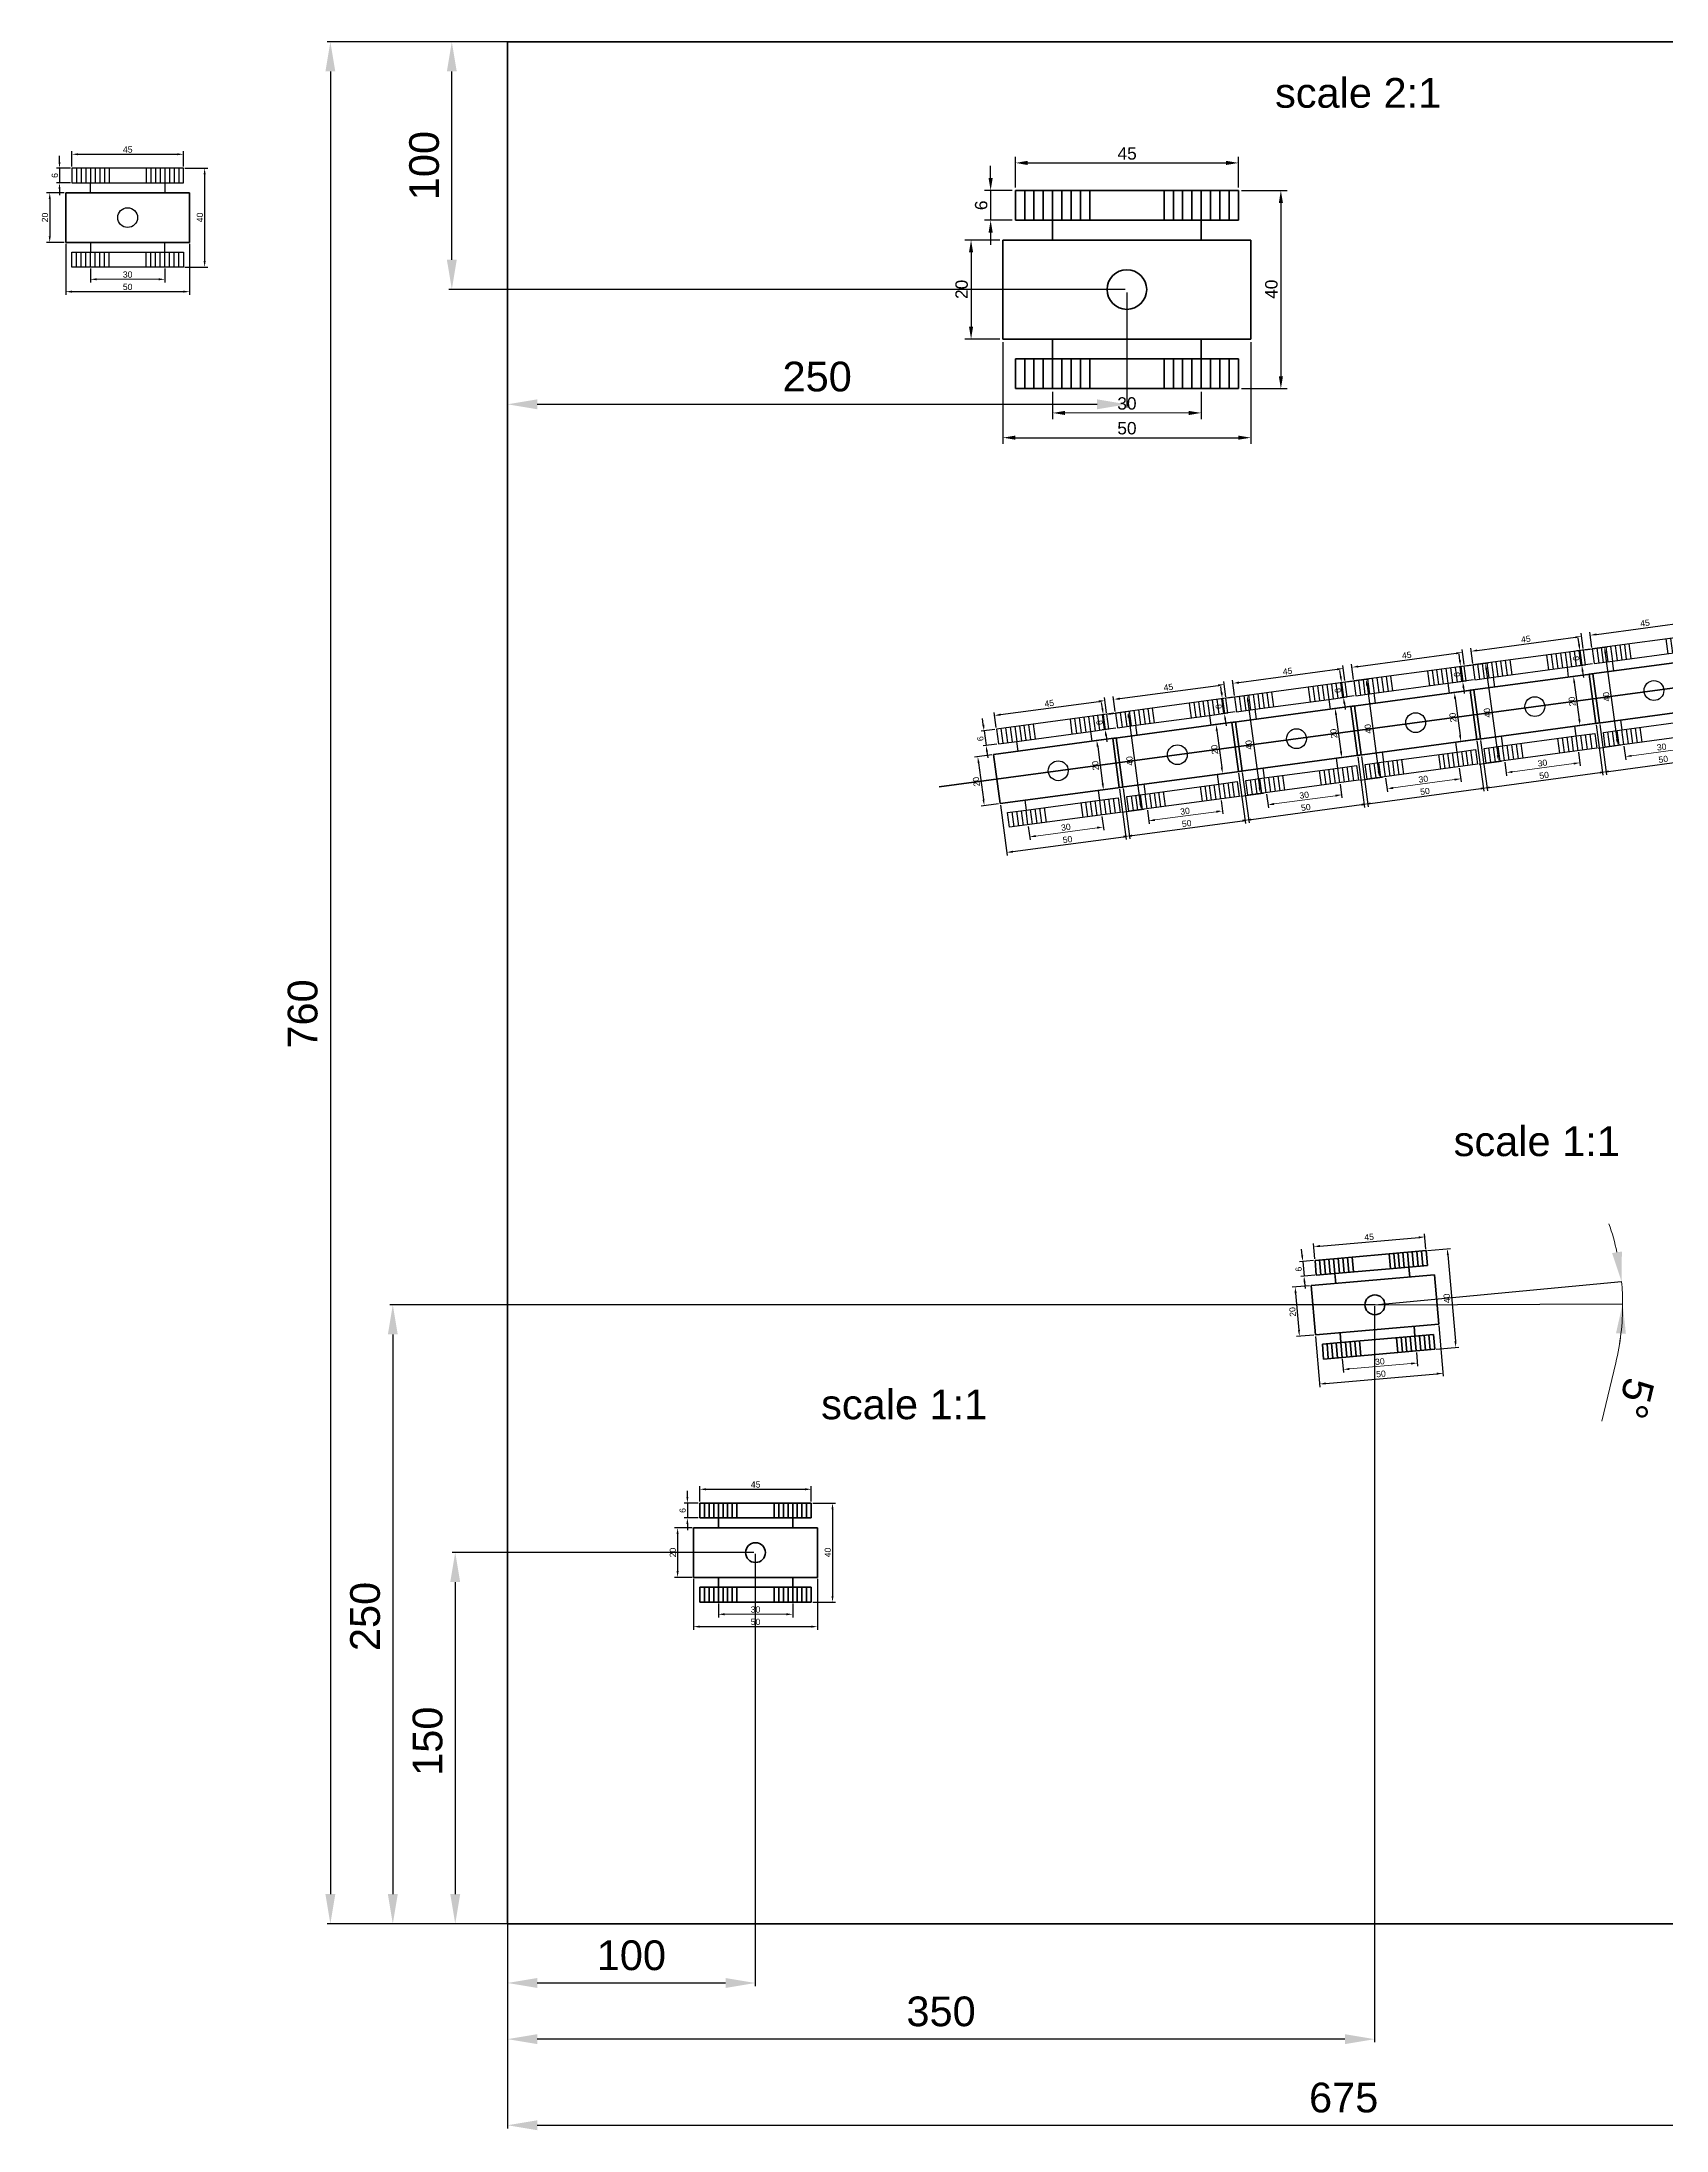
# Model space of a CAD drawing. Header units: millimetres. Extents: x 1874 to 2862, y 1454 to 2298.
# Drawn here: x 1874 to 2530, y 1454 to 2298 of the extents above; entities that cross this region are included whole.
import ezdxf
from ezdxf.enums import TextEntityAlignment as Align

# ---------------------------------------------------------------- set-up
doc = ezdxf.new("R2010")
doc.units = ezdxf.units.MM
for name, color, linetype, lineweight in [('Body', 1, 'Continuous', 50), ('Border', 5, 'Continuous', 70), ('Dimensions', 5, 'Continuous', 25), ('Path', 94, 'Continuous', 70), ('Text', 2, 'Continuous', 35)]:
    doc.layers.add(name, color=color, linetype=linetype, lineweight=lineweight)
doc.styles.get("Standard").update_dxf_attribs({"font": 'arial.ttf'})
doc.styles.add('TNR', font='times.ttf')
doc.dimstyles.new('ISO-25', dxfattribs={"dimtxt": 2.5, "dimasz": 2.5, "dimexe": 1.25, "dimexo": 0.625, "dimtad": 1, "dimtxsty": 'Standard', "dimcen": 2.5, "dimadec": 0, "dimazin": 0, "dimtfac": 1, "dimtmove": 0, "dimatfit": 3, "dimfxl": 1, "dimarcsym": 0})

# ---------------------------------------------------------------- blocks, each defined once
blk = doc.blocks.new('*D1')
at = {"layer": 'Defpoints', "color": 0, "transparency": 16777216}
for p in [(2062.03, 1537.58), (2737.03, 1537.58), (2737.03, 1456.24)]:
    blk.add_point(p, dxfattribs=at)
at = {"layer": 'Dimensions', "color": 0, "lineweight": -2, "transparency": 16777216}
for p, q in [((2062.03, 1536.96), (2062.03, 1454.99)), ((2737.03, 1536.96), (2737.03, 1454.99)), ((2074.03, 1456.24), (2725.03, 1456.24))]:
    blk.add_line(p, q, dxfattribs=at)
at = {"layer": 'Dimensions', "color": 0, "transparency": 16777216}
for points in [[(2074.03, 1458.24), (2074.03, 1454.24), (2062.03, 1456.24)], [(2725.03, 1458.24), (2725.03, 1454.24), (2737.03, 1456.24)]]:
    blk.add_solid(points, dxfattribs=at)
at = {"layer": 'Dimensions', "color": 0, "transparency": 16777216, "insert": (2399.53, 1467.36), "char_height": 12, "attachment_point": 5}
blk.add_mtext('675', dxfattribs=at)
blk = doc.blocks.new('*D2')
at = {"layer": 'Defpoints', "color": 0, "transparency": 16777216}
for p in [(2062.03, 2297.58), (1990.54, 1537.58), (2062.03, 1537.58)]:
    blk.add_point(p, dxfattribs=at)
at = {"layer": 'Dimensions', "color": 0, "lineweight": -2, "transparency": 16777216}
for p, q in [((2061.4, 2297.58), (1989.29, 2297.58)), ((1990.54, 2285.58), (1990.54, 1549.58)), ((2061.4, 1537.58), (1989.29, 1537.58))]:
    blk.add_line(p, q, dxfattribs=at)
at = {"layer": 'Dimensions', "color": 0, "transparency": 16777216}
for points in [[(1988.54, 2285.58), (1992.54, 2285.58), (1990.54, 2297.58)], [(1988.54, 1549.58), (1992.54, 1549.58), (1990.54, 1537.58)]]:
    blk.add_solid(points, dxfattribs=at)
at = {"layer": 'Dimensions', "color": 0, "transparency": 16777216, "insert": (1979.41, 1905), "char_height": 12, "attachment_point": 5, "rotation": 90}
blk.add_mtext('760', dxfattribs=at)
blk = doc.blocks.new('*D5')
at = {"layer": 'Defpoints', "color": 0, "transparency": 16777216}
for p in [(2162.03, 1687.58), (2040.94, 1537.58), (2162.03, 1537.58)]:
    blk.add_point(p, dxfattribs=at)
at = {"layer": 'Dimensions', "color": 0, "lineweight": -2, "transparency": 16777216}
for p, q in [((2161.4, 1687.58), (2039.69, 1687.58)), ((2040.94, 1675.58), (2040.94, 1549.58)), ((2161.4, 1537.58), (2039.69, 1537.58))]:
    blk.add_line(p, q, dxfattribs=at)
at = {"layer": 'Dimensions', "color": 0, "transparency": 16777216}
for points in [[(2038.94, 1675.58), (2042.94, 1675.58), (2040.94, 1687.58)], [(2038.94, 1549.58), (2042.94, 1549.58), (2040.94, 1537.58)]]:
    blk.add_solid(points, dxfattribs=at)
at = {"layer": 'Dimensions', "color": 0, "transparency": 16777216, "insert": (2029.82, 1611.32), "char_height": 12, "attachment_point": 5, "rotation": 90}
blk.add_mtext('150', dxfattribs=at)
blk = doc.blocks.new('*D6')
at = {"layer": 'Defpoints', "color": 0, "transparency": 16777216}
for p in [(2062.03, 1687.58), (2162.03, 1687.58), (2162.03, 1513.69)]:
    blk.add_point(p, dxfattribs=at)
at = {"layer": 'Dimensions', "color": 0, "lineweight": -2, "transparency": 16777216}
for p, q in [((2062.03, 1686.96), (2062.03, 1512.44)), ((2162.03, 1686.96), (2162.03, 1512.44)), ((2074.03, 1513.69), (2150.03, 1513.69))]:
    blk.add_line(p, q, dxfattribs=at)
at = {"layer": 'Dimensions', "color": 0, "transparency": 16777216}
for points in [[(2074.03, 1515.69), (2074.03, 1511.69), (2062.03, 1513.69)], [(2150.03, 1515.69), (2150.03, 1511.69), (2162.03, 1513.69)]]:
    blk.add_solid(points, dxfattribs=at)
at = {"layer": 'Dimensions', "color": 0, "transparency": 16777216, "insert": (2112.03, 1524.81), "char_height": 12, "attachment_point": 5}
blk.add_mtext('100', dxfattribs=at)
blk = doc.blocks.new('*D7')
at = {"layer": 'Defpoints', "color": 0, "transparency": 16777216}
for p in [(2412.93, 1787.58), (2015.74, 1537.58), (2412.03, 1537.58)]:
    blk.add_point(p, dxfattribs=at)
at = {"layer": 'Dimensions', "color": 0, "lineweight": -2, "transparency": 16777216}
for p, q in [((2412.31, 1787.58), (2014.49, 1787.58)), ((2015.74, 1775.58), (2015.74, 1549.58)), ((2411.4, 1537.58), (2014.49, 1537.58))]:
    blk.add_line(p, q, dxfattribs=at)
at = {"layer": 'Dimensions', "color": 0, "transparency": 16777216}
for points in [[(2013.74, 1775.58), (2017.74, 1775.58), (2015.74, 1787.58)], [(2013.74, 1549.58), (2017.74, 1549.58), (2015.74, 1537.58)]]:
    blk.add_solid(points, dxfattribs=at)
at = {"layer": 'Dimensions', "color": 0, "transparency": 16777216, "insert": (2004.61, 1661.7), "char_height": 12, "attachment_point": 5, "rotation": 90}
blk.add_mtext('250', dxfattribs=at)
blk = doc.blocks.new('*D8')
at = {"layer": 'Defpoints', "color": 0, "transparency": 16777216}
for p in [(2062.03, 1787.58), (2412.03, 1787.58), (2062.03, 1491.01)]:
    blk.add_point(p, dxfattribs=at)
at = {"layer": 'Dimensions', "color": 0, "lineweight": -2, "transparency": 16777216}
for p, q in [((2062.03, 1786.96), (2062.03, 1489.76)), ((2412.03, 1786.96), (2412.03, 1489.76)), ((2400.03, 1491.01), (2074.03, 1491.01))]:
    blk.add_line(p, q, dxfattribs=at)
at = {"layer": 'Dimensions', "color": 0, "transparency": 16777216}
for points in [[(2074.03, 1493.01), (2074.03, 1489.01), (2062.03, 1491.01)], [(2400.03, 1493.01), (2400.03, 1489.01), (2412.03, 1491.01)]]:
    blk.add_solid(points, dxfattribs=at)
at = {"layer": 'Dimensions', "color": 0, "transparency": 16777216, "insert": (2237.03, 1502.15), "char_height": 12, "attachment_point": 5}
blk.add_mtext('350', dxfattribs=at)
blk = doc.blocks.new('*D9')
at = {"layer": 'Defpoints', "color": 0, "transparency": 16777216}
for p in [(2062.03, 2197.58), (2312.02, 2197.02), (2312.02, 2151.19)]:
    blk.add_point(p, dxfattribs=at)
at = {"layer": 'Dimensions', "color": 0, "lineweight": -2, "transparency": 16777216}
for p, q in [((2062.03, 2196.96), (2062.03, 2149.94)), ((2312.02, 2196.4), (2312.02, 2149.94)), ((2074.03, 2151.19), (2300.02, 2151.19))]:
    blk.add_line(p, q, dxfattribs=at)
at = {"layer": 'Dimensions', "color": 0, "transparency": 16777216}
for points in [[(2074.03, 2153.19), (2074.03, 2149.19), (2062.03, 2151.19)], [(2300.02, 2153.19), (2300.02, 2149.19), (2312.02, 2151.19)]]:
    blk.add_solid(points, dxfattribs=at)
at = {"layer": 'Dimensions', "color": 0, "transparency": 16777216, "insert": (2187.03, 2162.31), "char_height": 12, "attachment_point": 5}
blk.add_mtext('250', dxfattribs=at)
blk = doc.blocks.new('*D10')
at = {"layer": 'Defpoints', "color": 0, "transparency": 16777216}
for p in [(2039.56, 2297.58), (2312.03, 2297.58), (2312.03, 2197.58)]:
    blk.add_point(p, dxfattribs=at)
at = {"layer": 'Dimensions', "color": 0, "lineweight": -2, "transparency": 16777216}
for p, q in [((2311.4, 2297.58), (2038.31, 2297.58)), ((2039.56, 2209.58), (2039.56, 2285.58)), ((2311.4, 2197.58), (2038.31, 2197.58))]:
    blk.add_line(p, q, dxfattribs=at)
at = {"layer": 'Dimensions', "color": 0, "transparency": 16777216}
for points in [[(2037.56, 2285.58), (2041.56, 2285.58), (2039.56, 2297.58)], [(2037.56, 2209.58), (2041.56, 2209.58), (2039.56, 2197.58)]]:
    blk.add_solid(points, dxfattribs=at)
at = {"layer": 'Dimensions', "color": 0, "transparency": 16777216, "insert": (2028.44, 2247.58), "char_height": 12, "attachment_point": 5, "rotation": 90}
blk.add_mtext('100', dxfattribs=at)
blk = doc.blocks.new('*D11')
at = {"layer": 'Defpoints', "color": 0, "transparency": 16777216}
for p in [(2511.69, 1796.9), (2511.93, 1793.93), (2512.13, 1787.97), (2412.13, 1787.55), (2412.13, 1787.55)]:
    blk.add_point(p, dxfattribs=at)
at = {"layer": 'Dimensions', "color": 0, "lineweight": 5, "transparency": 16777216}
blk.add_line((2509.35, 1764.13), (2503.68, 1740.58), dxfattribs=at)
for start, end in [(12.24686, 19.12648), (0.2402, 5.36723), (346.45599, 0.2402), (346.48095, 353.36057)]:
    blk.add_arc((2412.13, 1787.55), 100, start, end, dxfattribs=at)
at = {"layer": 'Dimensions', "color": 0, "transparency": 16777216}
for points in [[(2511.83, 1809.07), (2507.88, 1808.45), (2511.69, 1796.9)], [(2509.46, 1776.1), (2513.46, 1775.87), (2512.13, 1787.97)]]:
    blk.add_solid(points, dxfattribs=at)
at = {"layer": 'Dimensions', "color": 0, "transparency": 16777216, "insert": (2517.31, 1749.76), "char_height": 12, "attachment_point": 5, "rotation": 256.45599}
blk.add_mtext('5°', dxfattribs=at)
blk = doc.blocks.new('Robot1')
for p, q in [((22.5, 20), (-22.5, 20)), ((-22.5, 20), (-22.5, 14)), ((-20.62, 20), (-20.62, 14)), ((-18.75, 20), (-18.75, 14)), ((-16.87, 20), (-16.87, 14)), ((-15, 20), (-15, 14)), ((-13.12, 20), (-13.12, 14)), ((-11.25, 20), (-11.25, 14)), ((-9.37, 20), (-9.37, 14)), ((-7.5, 20), (-7.5, 14)), ((7.5, 20), (7.5, 14)), ((9.38, 20), (9.38, 14)), ((11.25, 20), (11.25, 14)), ((13.13, 20), (13.13, 14)), ((15, 20), (15, 14)), ((16.88, 20), (16.88, 14)), ((18.75, 20), (18.75, 14)), ((20.62, 20), (20.62, 14)), ((22.5, 14), (22.5, 20)), ((-22.5, 14), (-15, 14)), ((-15, 10), (-15, 14)), ((-15, 14), (15, 14)), ((15, 14), (15, 10)), ((15, 14), (22.5, 14)), ((-15, -10), (-15, -14)), ((15, -14), (15, -10)), ((-22.5, -20), (-22.5, -14)), ((-22.5, -14), (-15, -14)), ((-20.62, -20), (-20.62, -14)), ((-18.75, -20), (-18.75, -14)), ((-16.87, -20), (-16.87, -14)), ((-15, -14), (15, -14)), ((-15, -20), (-15, -14)), ((-13.12, -20), (-13.12, -14)), ((-11.25, -20), (-11.25, -14)), ((-9.37, -20), (-9.37, -14)), ((-7.5, -20), (-7.5, -14)), ((7.5, -20), (7.5, -14)), ((9.38, -20), (9.38, -14)), ((11.25, -20), (11.25, -14)), ((13.13, -20), (13.13, -14)), ((15, -14), (22.5, -14)), ((15, -20), (15, -14)), ((16.88, -20), (16.88, -14)), ((18.75, -20), (18.75, -14)), ((20.62, -20), (20.62, -14)), ((22.5, -14), (22.5, -20)), ((22.5, -20), (-22.5, -20))]:
    blk.add_line(p, q)
at = {"color": 7}
blk.add_circle((0, 0), 4, dxfattribs=at)
at = {"layer": 'Body'}
for p, q in [((-25, 10), (-25, -10)), ((25, 10), (-25, 10)), ((25, -10), (25, 10)), ((-25, -10), (25, -10))]:
    blk.add_line(p, q, dxfattribs=at)
at = {"layer": 'Dimensions'}
for p, q in [((-22.5, 20.62), (-22.5, 26.82)), ((-20, 25.57), (20, 25.57)), ((22.5, 20.62), (22.5, 26.82)), ((-27.49, 22.5), (-27.49, 25)), ((-23.12, 20), (-28.74, 20)), ((-27.49, 20), (-27.49, 14)), ((23.13, 20), (32.33, 20)), ((31.08, 17.5), (31.08, -17.5)), ((-23.12, 14), (-28.74, 14)), ((-25.62, 10), (-32.69, 10)), ((-27.49, 11.5), (-27.49, 9)), ((-31.44, 7.5), (-31.44, -7.5)), ((-25.62, -10), (-32.69, -10)), ((-25, -10.62), (-25, -31.16)), ((25, -10.62), (25, -31.16)), ((-15, -20.62), (-15, -26.16)), ((15, -20.62), (15, -26.16)), ((23.13, -20), (32.33, -20)), ((-22.5, -29.91), (22.5, -29.91))]:
    blk.add_line(p, q, dxfattribs=at)
at = {"layer": 'Dimensions', "lineweight": 9}
blk.add_line((-12.5, -24.91), (12.5, -24.91), dxfattribs=at)
at = {"layer": 'Dimensions'}
for points in [[(-20, 25.99), (-20, 25.15), (-22.5, 25.57)], [(20, 25.99), (20, 25.15), (22.5, 25.57)], [(-27.91, 22.5), (-27.08, 22.5), (-27.49, 20)], [(30.67, 17.5), (31.5, 17.5), (31.08, 20)], [(-27.91, 11.5), (-27.08, 11.5), (-27.49, 14)], [(-31.86, 7.5), (-31.03, 7.5), (-31.44, 10)], [(-31.86, -7.5), (-31.03, -7.5), (-31.44, -10)], [(30.67, -17.5), (31.5, -17.5), (31.08, -20)], [(-12.5, -24.5), (-12.5, -25.33), (-15, -24.91)], [(12.5, -24.5), (12.5, -25.33), (15, -24.91)], [(-22.5, -29.49), (-22.5, -30.32), (-25, -29.91)], [(22.5, -29.49), (22.5, -30.32), (25, -29.91)]]:
    blk.add_solid(points, dxfattribs=at)
at = {"color": 7, "style": 'TNR', "flags": 2}
blk.add_attdef('ROBOT', text='', height=10, dxfattribs=at).set_placement((0.34, 32.1), align=Align.CENTER)
at = {"color": 7, "style": 'TNR', "flags": 1}
for tag, p in [('HEIGHT', (-51.74, -1.11)), ('WIDTH', (-6.68, -36.31))]:
    blk.add_attdef(tag, p, '', height=2.5, dxfattribs=at)
at = {"layer": 'Dimensions'}
for s, p in [('45', (-1.89, 26.24)), ('30', (-1.93, -24.24)), ('50', (-1.93, -29.24))]:
    blk.add_text(s, height=2.5, dxfattribs=at).set_placement(p)
for s, p in [('6', (-28.16, 16.04)), ('20', (-32.11, -1.91)), ('40', (30.41, -1.88))]:
    blk.add_text(s, height=2.5, rotation=90, dxfattribs=at).set_placement(p)

msp = doc.modelspace()

# ---------------------------------------------------------------- linework, layer by layer
at = {"layer": 'Border'}
for p, q in [((2062.025, 2297.583), (2062.025, 1537.583)), ((2862.025, 2297.583), (2062.025, 2297.583)), ((2062.025, 1537.583), (2737.025, 1537.583))]:
    msp.add_line(p, q, dxfattribs=at)
at = {"layer": 'Dimensions'}
for q in [(2511.69, 1796.902), (2512.128, 1787.967)]:
    msp.add_line((2412.129, 1787.548), q, dxfattribs=at)
at = {"layer": 'Path'}
msp.add_lwpolyline([(2236.224, 1996.723), (2583.089, 2043.458, -0.5412697), (2636.156, 1942.412)], format="xyb", dxfattribs=at)

# ---------------------------------------------------------------- block references
at = {"color": 7}
msp.add_blockref('Robot1', (1908.708, 2226.582), dxfattribs=at)
at = {"color": 7, "rotation": 7.673520136094987}
for p in [(2524.773, 2035.6), (2476.681, 2029.121), (2428.59, 2022.641), (2332.407, 2009.682), (2380.498, 2016.162), (2284.315, 2003.202)]:
    msp.add_blockref('Robot1', p, dxfattribs=at)
at = {"layer": 'Body', "rotation": 5}
msp.add_blockref('Robot1', (2412.129, 1787.548), dxfattribs=at)
at = {"layer": 'Path', "xscale": 2, "yscale": 2, "zscale": 2}
msp.add_blockref('Robot1', (2312.025, 2197.523), dxfattribs=at)
at = {"layer": 'Text'}
msp.add_blockref('Robot1', (2162.137, 1687.497), dxfattribs=at)

# ---------------------------------------------------------------- texts
at = {"layer": 'Body', "color": 0}
for s, p in [('scale 2:1', (2405.379, 2270.944)), ('scale 1:1', (2477.48, 1847.605)), ('scale 1:1', (2222.162, 1741.348))]:
    msp.add_text(s, height=12, dxfattribs=at).set_placement(p, align=Align.CENTER)

# ---------------------------------------------------------------- dimensions: what is measured, and where the dimension line sits
at = {"layer": 'Dimensions'}
for base, p1, p2, override, picture, middle in [((1990.537, 1537.583), (2062.025, 2297.583), (2062.025, 1537.583), {"dimtxt": 12, "dimasz": 12, "dimgap": 5}, '*D2', (1990.537, 1905.003)), ((2015.74, 1537.583), (2412.934, 1787.582), (2412.025, 1537.583), {"dimtxt": 12, "dimasz": 12, "dimgap": 5, "dimtoh": 1}, '*D7', (2015.74, 1661.704)), ((2040.943, 1537.583), (2162.025, 1687.583), (2162.025, 1537.583), {"dimtxt": 12, "dimasz": 12, "dimgap": 5}, '*D5', (2040.943, 1611.316))]:
    dim = msp.add_linear_dim(base=base, p1=p1, p2=p2, angle=90, dimstyle='ISO-25', override=override, dxfattribs=at)
    dim.commit()
    dim.dimension.update_dxf_attribs({"geometry": picture, "text_midpoint": middle, "dimtype": 160})
dim = msp.add_linear_dim(base=(2039.563, 2297.583), p1=(2312.025, 2197.583), p2=(2312.025, 2297.583), angle=90, dimstyle='ISO-25', override={"dimtxt": 12, "dimasz": 12, "dimgap": 5}, dxfattribs=at)
dim.commit()
dim.dimension.update_dxf_attribs({"geometry": '*D10', "text_midpoint": (2028.436, 2247.583)})
dim = msp.add_linear_dim(base=(2312.025, 2151.188), p1=(2062.025, 2197.583), p2=(2312.025, 2197.022), dimstyle='ISO-25', override={"dimtxt": 12, "dimasz": 12, "dimgap": 5}, dxfattribs=at)
dim.commit()
dim.dimension.update_dxf_attribs({"geometry": '*D9', "text_midpoint": (2187.025, 2162.314)})
dim = msp.add_angular_dim_2l(base=(2511.925, 1793.928), line1=((2412.129, 1787.548), (2512.128, 1787.967)), line2=((2412.129, 1787.548), (2511.69, 1796.902)), dimstyle='ISO-25', override={"dimtxt": 12, "dimasz": 12, "dimgap": 5, "dimlwd": 5}, dxfattribs=at)
dim.commit()
dim.dimension.update_dxf_attribs({"geometry": '*D11', "text_midpoint": (2517.306, 1749.756)})
for base, p1, p2, override, picture, middle in [((2062.025, 1491.014), (2412.025, 1787.583), (2062.025, 1787.583), {"dimtxt": 12, "dimasz": 12, "dimgap": 5}, '*D8', (2237.025, 1491.014)), ((2162.025, 1513.688), (2062.025, 1687.583), (2162.025, 1687.583), {"dimtxt": 12, "dimasz": 12, "dimgap": 5}, '*D6', (2112.025, 1513.688)), ((2737.025, 1456.236), (2062.025, 1537.583), (2737.025, 1537.583), {"dimscale": 0, "dimtxt": 12, "dimasz": 12, "dimgap": 5}, '*D1', (2399.525, 1456.236))]:
    dim = msp.add_linear_dim(base=base, p1=p1, p2=p2, dimstyle='ISO-25', override=override, dxfattribs=at)
    dim.commit()
    dim.dimension.update_dxf_attribs({"geometry": picture, "text_midpoint": middle, "dimtype": 160})

doc.saveas('drawing.dxf')
